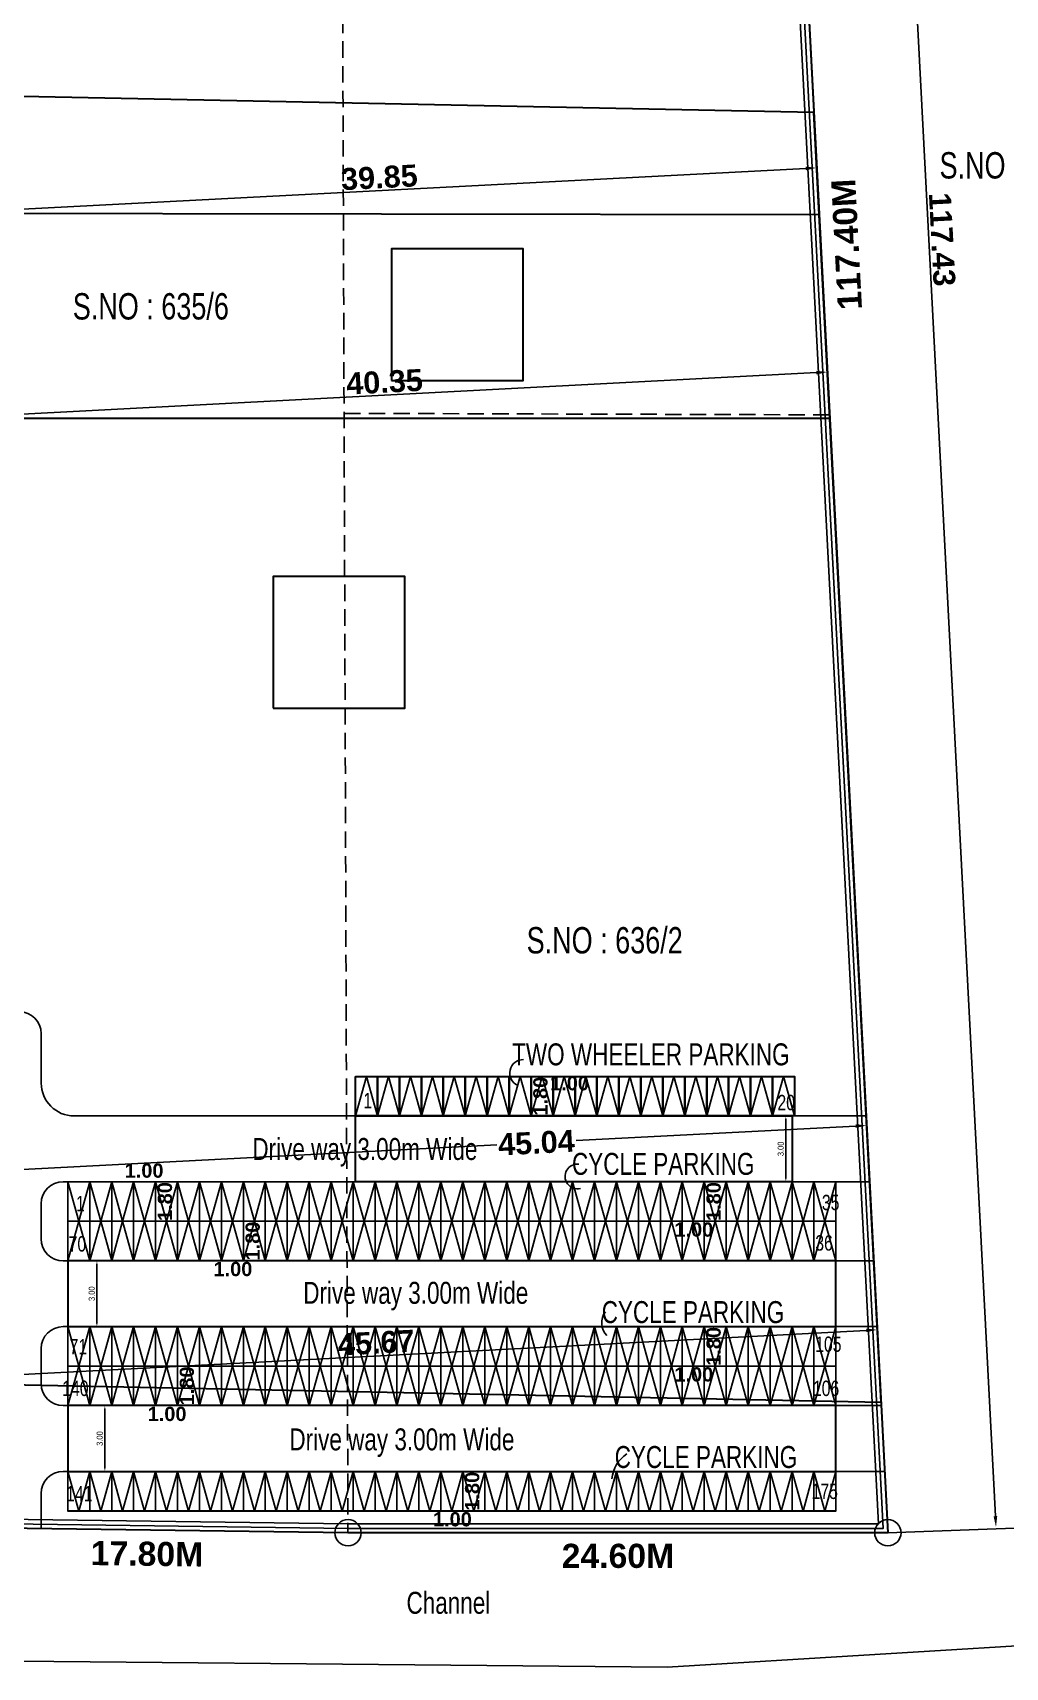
# Model space of a CAD drawing. Header units: metres. Extents: x 0 to 602, y 0 to 196.
# Drawn here: x 90.8 to 135.1, y 50 to 124.5 of the extents above; entities that cross this region are included whole.
import ezdxf
from ezdxf.enums import TextEntityAlignment as Align

# ---------------------------------------------------------------- set-up
doc = ezdxf.new("R2010")
doc.units = ezdxf.units.M
doc.header["$MEASUREMENT"] = 0
doc.linetypes.add('HIDDEN', pattern=[0.375, 0.25, -0.125])
for name, color, linetype, lineweight in [('$WALL', 7, 'Continuous', 30), ('BLK_1_INTERNAL_VEHICULAR_ACCESS', 161, 'Continuous', 0), ('BLK_2_INTERNAL_VEHICULAR_ACCESS', 161, 'Continuous', 0), ('CAR PARKING NO', 1, 'Continuous', 13), ('CYCLE_PARKING', 250, 'Continuous', 0), ('S-NOTE', 7, 'Continuous', 13)]:
    doc.layers.add(name, color=color, linetype=linetype, lineweight=lineweight)
for name, color, linetype in [('BLK_1_LVL_0_SIDE_SETBACK1', 7, 'Continuous'), ('BLK_2_LVL_0_SIDE_SETBACK1', 7, 'Continuous'), ('DRIVE_WAY', 255, 'Continuous'), ('PLOT_BOUNDARY', 7, 'Continuous'), ('TWO_WHEELER_DRIVE_WAY', 255, 'Continuous'), ('TWO_WHEELER_PARKING', 4, 'Continuous')]:
    doc.layers.add(name, color=color, linetype=linetype)
doc.styles.add('.3', font='GILC____.TTF', dxfattribs={"height": 0.3})
doc.styles.add('.5', font='GILC____.TTF', dxfattribs={"height": 0.5})
doc.styles.add('Ar Bold', font='arialbd.ttf')
doc.styles.add('ROMANS', font='arial.ttf', dxfattribs={"width": 0.7})
doc.styles.get("Standard").update_dxf_attribs({"font": 'swissc.ttf', "height": 0.23})
doc.dimstyles.new('$Side open200', dxfattribs={"dimtxt": 1, "dimasz": 0.5, "dimexe": 0.18, "dimexo": 0.0625, "dimgap": 0.09, "dimtad": 1, "dimzin": 4, "dimdsep": 46, "dimtxsty": 'Ar Bold', "dimcen": 0.09, "dimse1": 1, "dimse2": 1, "dimclrd": 252, "dimclrt": 40, "dimadec": 0, "dimazin": 0, "dimtfac": 1, "dimtix": 1, "dimtofl": 0, "dimtmove": 2, "dimatfit": 0, "dimfxl": 0, "dimtzin": 0, "dimarcsym": 0})
doc.dimstyles.new('All styles', dxfattribs={"dimtxt": 0.28, "dimasz": 0.15, "dimexe": 0.15, "dimexo": 0.15, "dimgap": 0.09, "dimtad": 1, "dimzin": 0, "dimdsep": 46, "dimtxsty": 'ROMANS', "dimcen": 0.15, "dimclrd": 8, "dimclre": 8, "dimclrt": 3, "dimazin": 0, "dimtfac": 1, "dimtofl": 0, "dimtmove": 0, "dimatfit": 1, "dimldrblk": 'NONE', "dimfxl": 0, "dimtolj": 1, "dimtzin": 0, "dimlwe": 0, "dimarcsym": 0})

# ---------------------------------------------------------------- blocks, each defined once
blk = doc.blocks.new('*D1224')
at = {"color": 252, "linetype": 'Continuous', "lineweight": -2}
blk.add_line((84.203, 63.048), (128.811, 65.373), dxfattribs=at)
at = {"color": 252, "linetype": 'Continuous', "lineweight": 30}
for points in [[(128.807, 65.456), (128.815, 65.29), (129.31, 65.399)], [(84.199, 63.131), (84.208, 62.965), (83.704, 63.022)]]:
    blk.add_solid(points, dxfattribs=at)
at = {"layer": 'Defpoints', "color": 0, "linetype": 'Continuous', "lineweight": 30}
for p in [(129.31, 65.399), (129.31, 65.399), (83.704, 63.022)]:
    blk.add_point(p, dxfattribs=at)
at = {"color": 40, "linetype": 'Continuous', "insert": (106.476, 64.81), "char_height": 1, "attachment_point": 5, "rotation": 2.98395, "style": 'Ar Bold'}
blk.add_mtext('45.67', dxfattribs=at)
blk = doc.blocks.new('*D892')
at = {"color": 252, "linetype": 'Continuous', "lineweight": -2}
for p, q in [((128.326, 74.68), (115.585, 74.016)), ((84.343, 72.387), (111.972, 73.827))]:
    blk.add_line(p, q, dxfattribs=at)
at = {"color": 252, "linetype": 'Continuous', "lineweight": 30}
for points in [[(128.321, 74.763), (128.33, 74.597), (128.825, 74.706)], [(84.338, 72.47), (84.347, 72.304), (83.843, 72.361)]]:
    blk.add_solid(points, dxfattribs=at)
at = {"layer": 'Defpoints', "color": 0, "linetype": 'Continuous', "lineweight": 30}
for p in [(128.825, 74.706), (128.825, 74.706), (83.843, 72.361)]:
    blk.add_point(p, dxfattribs=at)
at = {"color": 40, "linetype": 'Continuous', "insert": (113.778, 73.921), "char_height": 1, "attachment_point": 5, "rotation": 2.98395, "style": 'Ar Bold'}
blk.add_mtext('45.04', dxfattribs=at)
blk = doc.blocks.new('*D1226')
at = {"color": 252, "linetype": 'Continuous', "lineweight": -2}
blk.add_line((87.24, 106.96), (126.536, 109.008), dxfattribs=at)
at = {"color": 252, "linetype": 'Continuous', "lineweight": 30}
for points in [[(126.532, 109.092), (126.541, 108.925), (127.036, 109.034)], [(87.235, 107.043), (87.244, 106.877), (86.74, 106.934)]]:
    blk.add_solid(points, dxfattribs=at)
at = {"layer": 'Defpoints', "color": 0, "linetype": 'Continuous', "lineweight": 30}
for p in [(127.036, 109.034), (127.036, 109.034), (86.74, 106.934)]:
    blk.add_point(p, dxfattribs=at)
at = {"color": 40, "linetype": 'Continuous', "insert": (106.857, 108.584), "char_height": 1, "attachment_point": 5, "rotation": 2.98395, "style": 'Ar Bold'}
blk.add_mtext('40.35', dxfattribs=at)
blk = doc.blocks.new('*D1227')
at = {"color": 252, "linetype": 'Continuous', "lineweight": -2}
blk.add_line((87.254, 116.29), (126.051, 118.312), dxfattribs=at)
at = {"color": 252, "linetype": 'Continuous', "lineweight": 30}
for points in [[(126.047, 118.396), (126.056, 118.229), (126.551, 118.338)], [(87.25, 116.373), (87.258, 116.207), (86.755, 116.264)]]:
    blk.add_solid(points, dxfattribs=at)
at = {"layer": 'Defpoints', "color": 0, "linetype": 'Continuous', "lineweight": 30}
for p in [(126.551, 118.338), (126.551, 118.338), (86.755, 116.264)]:
    blk.add_point(p, dxfattribs=at)
at = {"color": 40, "linetype": 'Continuous', "insert": (106.621, 117.901), "char_height": 1, "attachment_point": 5, "rotation": 2.98395, "style": 'Ar Bold'}
blk.add_mtext('39.85', dxfattribs=at)
blk = doc.blocks.new('EHG')
at = {"color": 6}
for q in [(3913.373, -776.226), (3914.373, -776.226)]:
    blk.add_line((3913.873, -774.426), q, dxfattribs=at)
blk.add_lwpolyline([(3913.373, -776.226), (3914.373, -776.226), (3914.373, -774.426), (3913.373, -774.426)], close=True, dxfattribs=at)
blk = doc.blocks.new('DG')
for p in [(0, 0), (1, 0), (2, 0), (3, 0), (4, 0), (5, 0), (6, 0), (7, 0), (8, 0), (9, 0)]:
    blk.add_blockref('EHG', p)
blk = doc.blocks.new('*D1256')
at = {"color": 252, "lineweight": -2}
blk.add_line((128.632, 173.18), (134.693, 56.909), dxfattribs=at)
at = {"color": 252, "linetype": 'Continuous', "lineweight": 30}
for points in [[(128.715, 173.185), (128.549, 173.176), (128.606, 173.68)], [(134.776, 56.914), (134.609, 56.905), (134.719, 56.41)]]:
    blk.add_solid(points, dxfattribs=at)
at = {"layer": 'Defpoints', "color": 0, "linetype": 'Continuous', "lineweight": 30}
for p in [(123.679, 173.423), (129.792, 56.153), (134.719, 56.41)]:
    blk.add_point(p, dxfattribs=at)
at = {"color": 40, "linetype": 'Continuous', "lineweight": 30, "insert": (132.262, 115.076), "char_height": 1, "attachment_point": 5, "rotation": 272.98395, "style": 'Ar Bold'}
blk.add_mtext('117.43', dxfattribs=at)
blk = doc.blocks.new('*D1259')
at = {"layer": 'Defpoints', "color": 0, "lineweight": 30}
for p in [(125.426, 75.143), (125.143, 72.143), (125.426, 72.143)]:
    blk.add_point(p, dxfattribs=at)
at = {"layer": 'TWO_WHEELER_DRIVE_WAY', "color": 6, "linetype": 'Continuous', "lineweight": 0}
for p, q in [((125.24, 75.143), (124.993, 75.143)), ((125.24, 72.143), (124.993, 72.143))]:
    blk.add_line(p, q, dxfattribs=at)
at = {"layer": 'TWO_WHEELER_DRIVE_WAY', "color": 6, "lineweight": -2}
blk.add_line((125.143, 74.993), (125.143, 72.293), dxfattribs=at)
at = {"layer": 'TWO_WHEELER_DRIVE_WAY', "color": 6, "lineweight": 30}
for points in [[(125.118, 74.993), (125.168, 74.993), (125.143, 75.143)], [(125.118, 72.293), (125.168, 72.293), (125.143, 72.143)]]:
    blk.add_solid(points, dxfattribs=at)
at = {"layer": 'TWO_WHEELER_DRIVE_WAY', "color": 6, "lineweight": 30, "insert": (124.91, 73.643), "char_height": 0.28, "attachment_point": 5, "rotation": 90, "style": 'ROMANS'}
blk.add_mtext('\\A1;3.00', dxfattribs=at)
blk = doc.blocks.new('*D380')
at = {"layer": 'Defpoints', "color": 0}
for p in [(-139762.21, 374649.35, 0), (-139762.21, 374649.24), (-139755.43, 374649.35, 0)]:
    blk.add_point(p, dxfattribs=at)
at = {"layer": 'S-NOTE', "color": 4, "lineweight": 0}
for p, q in [((-139762.21, 374649.2), (-139762.21, 374649.09)), ((-139755.58, 374649.24), (-139762.06, 374649.24)), ((-139755.43, 374649.2), (-139755.43, 374649.09))]:
    blk.add_line(p, q, dxfattribs=at)
at = {"layer": 'S-NOTE', "color": 4}
for points in [[(-139762.06, 374649.27), (-139762.06, 374649.22), (-139762.21, 374649.24)], [(-139755.58, 374649.27), (-139755.58, 374649.22), (-139755.43, 374649.24)]]:
    blk.add_solid(points, dxfattribs=at)
at = {"layer": 'S-NOTE', "color": 7, "insert": (-139758.82, 374649.54), "char_height": 0.4, "attachment_point": 5}
blk.add_mtext('\\A1;6.78', dxfattribs=at)
blk = doc.blocks.new('*D381')
at = {"layer": 'Defpoints', "color": 0}
for p in [(-139761.05, 374650, 0), (-139761.05, 374648.8, 0), (-139760.97, 374648.8)]:
    blk.add_point(p, dxfattribs=at)
at = {"layer": 'S-NOTE', "color": 4, "lineweight": 0}
for p, q in [((-139760.97, 374649.85), (-139760.97, 374648.95)), ((-139760.9, 374650), (-139760.82, 374650)), ((-139760.9, 374648.8), (-139760.82, 374648.8))]:
    blk.add_line(p, q, dxfattribs=at)
at = {"layer": 'S-NOTE', "color": 4}
for points in [[(-139761, 374649.85), (-139760.95, 374649.85), (-139760.97, 374650)], [(-139761, 374648.95), (-139760.95, 374648.95), (-139760.97, 374648.8)]]:
    blk.add_solid(points, dxfattribs=at)
at = {"layer": 'S-NOTE', "color": 7, "insert": (-139761.27, 374649.4), "char_height": 0.4, "attachment_point": 5, "rotation": 90}
blk.add_mtext('\\A1;1.20', dxfattribs=at)
blk = doc.blocks.new('*D382')
at = {"layer": 'Defpoints', "color": 0}
for p in [(-139761.05, 374648.8, 0), (-139760.97, 374646.19, 0), (-139760.97, 374646.19)]:
    blk.add_point(p, dxfattribs=at)
at = {"layer": 'S-NOTE', "color": 4, "lineweight": 0}
for p, q in [((-139760.97, 374648.65), (-139760.97, 374646.34)), ((-139760.9, 374648.8), (-139760.82, 374648.8))]:
    blk.add_line(p, q, dxfattribs=at)
at = {"layer": 'S-NOTE', "color": 4}
for points in [[(-139761, 374648.65), (-139760.95, 374648.65), (-139760.97, 374648.8)], [(-139761, 374646.34), (-139760.95, 374646.34), (-139760.97, 374646.19)]]:
    blk.add_solid(points, dxfattribs=at)
at = {"layer": 'S-NOTE', "color": 7, "insert": (-139761.27, 374647.49), "char_height": 0.4, "attachment_point": 5, "rotation": 90}
blk.add_mtext('\\A1;2.61', dxfattribs=at)
blk = doc.blocks.new('*D383')
at = {"layer": 'Defpoints', "color": 0}
for p in [(-139762.36, 374647.77, 0), (-139755.43, 374647.84), (-139755.43, 374647.77, 0)]:
    blk.add_point(p, dxfattribs=at)
at = {"layer": 'S-NOTE', "color": 4, "lineweight": 0}
for p, q in [((-139762.36, 374647.92), (-139762.36, 374647.99)), ((-139762.21, 374647.84), (-139755.58, 374647.84)), ((-139755.43, 374647.92), (-139755.43, 374647.99))]:
    blk.add_line(p, q, dxfattribs=at)
at = {"layer": 'S-NOTE', "color": 4}
for points in [[(-139762.21, 374647.87), (-139762.21, 374647.82), (-139762.36, 374647.84)], [(-139755.58, 374647.87), (-139755.58, 374647.82), (-139755.43, 374647.84)]]:
    blk.add_solid(points, dxfattribs=at)
at = {"layer": 'S-NOTE', "color": 7, "insert": (-139758.9, 374648.14), "char_height": 0.4, "attachment_point": 5}
blk.add_mtext('\\A1;6.93', dxfattribs=at)
blk = doc.blocks.new('*D1260')
at = {"layer": 'Defpoints', "color": 0, "lineweight": 30}
for p in [(92.426, 68.543), (92.426, 65.543), (93.752, 65.543)]:
    blk.add_point(p, dxfattribs=at)
at = {"layer": 'DRIVE_WAY', "color": 254, "linetype": 'Continuous', "lineweight": 0}
for p, q in [((93.655, 68.543), (93.902, 68.543)), ((93.655, 65.543), (93.902, 65.543))]:
    blk.add_line(p, q, dxfattribs=at)
at = {"layer": 'DRIVE_WAY', "color": 255, "lineweight": -2}
blk.add_line((93.752, 68.393), (93.752, 65.693), dxfattribs=at)
at = {"layer": 'DRIVE_WAY', "color": 255, "lineweight": 30}
for points in [[(93.727, 68.393), (93.777, 68.393), (93.752, 68.543)], [(93.727, 65.693), (93.777, 65.693), (93.752, 65.543)]]:
    blk.add_solid(points, dxfattribs=at)
at = {"layer": 'DRIVE_WAY', "color": 254, "lineweight": 30, "insert": (93.519, 67.043), "char_height": 0.28, "attachment_point": 5, "rotation": 90, "style": 'ROMANS'}
blk.add_mtext('\\A1;3.00', dxfattribs=at)
blk = doc.blocks.new('*D1261')
at = {"layer": 'Defpoints', "color": 0, "lineweight": 30}
for p in [(92.426, 61.943), (92.426, 58.943), (94.114, 58.943)]:
    blk.add_point(p, dxfattribs=at)
at = {"layer": 'DRIVE_WAY', "color": 255, "linetype": 'Continuous', "lineweight": 0}
for p, q in [((94.017, 61.943), (94.264, 61.943)), ((94.017, 58.943), (94.264, 58.943))]:
    blk.add_line(p, q, dxfattribs=at)
at = {"layer": 'DRIVE_WAY', "color": 254, "lineweight": -2}
blk.add_line((94.114, 61.793), (94.114, 59.093), dxfattribs=at)
at = {"layer": 'DRIVE_WAY', "color": 254, "lineweight": 30}
for points in [[(94.089, 61.793), (94.139, 61.793), (94.114, 61.943)], [(94.089, 59.093), (94.139, 59.093), (94.114, 58.943)]]:
    blk.add_solid(points, dxfattribs=at)
at = {"layer": 'DRIVE_WAY', "color": 254, "lineweight": 30, "insert": (93.881, 60.443), "char_height": 0.28, "attachment_point": 5, "rotation": 90, "style": 'ROMANS'}
blk.add_mtext('\\A1;3.00', dxfattribs=at)
blk = doc.blocks.new('_None')
at = {"layer": '$WALL'}
blk.add_line((-139762.363, 374648.799, 0), (-139762.213, 374648.799, 0), dxfattribs=at)
for p, q in [((-139762.363, 374648.799, 0), (-139762.363, 374646.186, 0)), ((-139762.212, 374649.996, 0), (-139762.213, 374648.799, 0)), ((-139762.212, 374649.996, 0), (-139755.433, 374649.996, 0)), ((-139755.432, 374650.146, -0.001), (-139755.432, 374646.186, -0.001)), ((-139762.363, 374646.186, 0), (-139755.432, 374646.186, 0))]:
    blk.add_line(p, q)
for centre in [(-139757.231, 374649.578, -0.001), (-139758.254, 374646.926, -0.001)]:
    blk.add_circle(centre, 0.384)
at = {"layer": 'S-NOTE'}
blk.add_line((-139762.213, 374648.797, 0), (-139755.432, 374648.797, -0.001), dxfattribs=at)
at = {"layer": 'CAR PARKING NO', "color": 7}
for s, p in [('4', (-139757.228, 374649.59, -0.001)), ('3', (-139758.252, 374646.938, -0.001))]:
    blk.add_text(s, height=0.4, dxfattribs=at).set_placement(p, align=Align.MIDDLE)
at = {"layer": 'S-NOTE'}
for base, p1, p2, picture, middle in [((-139755.432, 374647.843), (-139762.363, 374647.768, 0), (-139755.432, 374647.768, -0.001), '*D383', (-139758.897, 374647.843)), ((-139762.212, 374649.243), (-139755.433, 374649.347, 0), (-139762.212, 374649.349, 0), '*D380', (-139758.822, 374649.243))]:
    dim = blk.add_linear_dim(base=base, p1=p1, p2=p2, dimstyle='All styles', override={"dimtxt": 0.4, "dimpost": '\\X', "dimtxsty": 'Standard', "dimclrd": 4, "dimclre": 4, "dimclrt": 7, "dimlwd": 0}, dxfattribs=at)
    dim.commit()
    dim.dimension.update_dxf_attribs({"geometry": picture, "text_midpoint": middle})
for base, p1, p2, picture, middle in [((-139760.971, 374646.186), (-139761.046, 374648.797, 0), (-139760.971, 374646.186, 0), '*D382', (-139760.971, 374647.492)), ((-139760.971, 374648.797), (-139761.046, 374649.996, 0), (-139761.046, 374648.797, 0), '*D381', (-139760.971, 374649.397))]:
    dim = blk.add_linear_dim(base=base, p1=p1, p2=p2, angle=90, dimstyle='All styles', override={"dimtxt": 0.4, "dimpost": '\\X', "dimtxsty": 'Standard', "dimclrd": 4, "dimclre": 4, "dimclrt": 7, "dimlwd": 0}, dxfattribs=at)
    dim.commit()
    dim.dimension.update_dxf_attribs({"geometry": picture, "text_midpoint": middle})

msp = doc.modelspace()

# ---------------------------------------------------------------- linework, layer by layer
at = {"color": 3, "linetype": 'Continuous'}
for p, q in [((123.679, 173.423), (129.792, 56.153)), ((47.594, 56.933), (105.192, 56.153)), ((129.792, 56.153), (105.192, 56.153))]:
    msp.add_line(p, q, dxfattribs=at)
at = {"color": 115, "linetype": 'HIDDEN', "ltscale": 3}
for p, q in [((104.792, 171.353), (105.192, 56.153)), ((105.015, 107.153), (127.137, 107.084))]:
    msp.add_line(p, q, dxfattribs=at)
at = {"color": 11, "linetype": 'Continuous'}
for p, q in [((91.215, 78.89), (91.215, 76.643)), ((92.715, 75.143), (128.802, 75.143)), ((92.215, 72.143), (128.959, 72.143)), ((91.215, 71.143), (91.215, 69.543)), ((92.215, 68.543), (129.146, 68.543)), ((92.215, 65.543), (129.303, 65.543)), ((91.215, 64.543), (91.215, 62.943)), ((92.215, 61.943), (129.49, 61.943)), ((92.215, 58.943), (129.647, 58.943)), ((91.215, 57.943), (91.215, 56.343))]:
    msp.add_line(p, q, dxfattribs=at)
at = {"color": 4, "linetype": 'Continuous'}
msp.add_line((129.792, 56.153), (157.592, 57.144), dxfattribs=at)
at = {"color": 115, "linetype": 'Continuous'}
for points in [[(47.94, 165.043), (47.794, 57.13), (105.194, 56.353), (129.582, 56.353), (123.479, 173.413)], [(48.14, 165.043), (47.994, 57.327), (105.195, 56.553), (129.371, 56.553), (123.279, 173.402)]]:
    msp.add_lwpolyline(points, dxfattribs=at)
at = {"color": 4, "linetype": 'Continuous'}
msp.add_lwpolyline([(14.344, 55.308), (53.179, 50.068), (80.28, 50.396), (119.743, 50.021), (157.592, 52.343)], dxfattribs=at)
at = {"linetype": 'Continuous'}
for centre in [(105.194, 56.153), (129.792, 56.153)]:
    msp.add_circle(centre, 0.6, dxfattribs=at)
at = {"color": 11, "linetype": 'Continuous'}
for centre, radius, start, end in [((90.215, 78.89), 1, 0, 90), ((92.715, 76.643), 1.5, 180, 270), ((92.215, 71.143), 1, 90, 180), ((92.215, 69.543), 1, 180, 270), ((92.215, 64.543), 1, 90, 180), ((92.215, 62.943), 1, 180, 270), ((92.215, 57.943), 1, 90, 180)]:
    msp.add_arc(centre, radius, start, end, dxfattribs=at)
at = {"linetype": 'Continuous'}
for centre, radius, start, end in [((113.179, 77.097), 0.616, 88.52618, 245.59125), ((115.646, 72.387), 0.563, 82.8251, 284.07442), ((117.595, 65.717), 0.841, 143.1051, 224.10023), ((118.711, 58.483), 1.499, 122.7736, 175.26333)]:
    msp.add_arc(centre, radius, start, end, dxfattribs=at)
at = {"layer": 'BLK_1_INTERNAL_VEHICULAR_ACCESS', "color": 161, "lineweight": 30}
msp.add_lwpolyline([(101.781, 93.722), (107.781, 93.722), (107.781, 99.722), (101.781, 99.722)], close=True, dxfattribs=at)
at = {"layer": 'BLK_1_LVL_0_SIDE_SETBACK1', "color": 171, "lineweight": 30}
msp.add_lwpolyline([(126.419, 120.858), (64.048, 122.122), (63.048, 72.783), (65.547, 72.732), (65.634, 77.031), (72.683, 76.888), (72.596, 72.589), (83.893, 72.355), (83.704, 63.022), (129.483, 62.094)], close=True, dxfattribs=at)
at = {"layer": 'BLK_2_INTERNAL_VEHICULAR_ACCESS', "color": 161, "lineweight": 30}
msp.add_lwpolyline([(107.178, 108.643), (113.178, 108.643), (113.178, 114.643), (107.178, 114.643)], close=True, dxfattribs=at)
at = {"layer": 'BLK_2_LVL_0_SIDE_SETBACK1', "color": 171, "lineweight": 30}
msp.add_lwpolyline([(126.662, 116.202), (86.755, 116.264), (86.74, 106.938), (127.145, 106.938)], close=True, dxfattribs=at)
at = {"layer": 'CYCLE_PARKING', "color": 250}
for points in [[(92.426, 72.143), (93.426, 72.143), (93.426, 70.343), (92.426, 70.343)], [(93.426, 72.143), (94.426, 72.143), (94.426, 70.343), (93.426, 70.343)], [(94.426, 72.143), (95.426, 72.143), (95.426, 70.343), (94.426, 70.343)], [(95.426, 72.143), (96.426, 72.143), (96.426, 70.343), (95.426, 70.343)], [(96.426, 72.143), (97.426, 72.143), (97.426, 70.343), (96.426, 70.343)], [(97.426, 72.143), (98.426, 72.143), (98.426, 70.343), (97.426, 70.343)], [(98.426, 72.143), (99.426, 72.143), (99.426, 70.343), (98.426, 70.343)], [(99.426, 72.143), (100.426, 72.143), (100.426, 70.343), (99.426, 70.343)], [(100.426, 72.143), (101.426, 72.143), (101.426, 70.343), (100.426, 70.343)], [(101.426, 72.143), (102.426, 72.143), (102.426, 70.343), (101.426, 70.343)], [(102.426, 72.143), (103.426, 72.143), (103.426, 70.343), (102.426, 70.343)], [(103.426, 72.143), (104.426, 72.143), (104.426, 70.343), (103.426, 70.343)], [(104.426, 72.143), (105.426, 72.143), (105.426, 70.343), (104.426, 70.343)], [(105.426, 72.143), (106.426, 72.143), (106.426, 70.343), (105.426, 70.343)], [(106.426, 72.143), (107.426, 72.143), (107.426, 70.343), (106.426, 70.343)], [(107.426, 72.143), (108.426, 72.143), (108.426, 70.343), (107.426, 70.343)], [(108.426, 72.143), (109.426, 72.143), (109.426, 70.343), (108.426, 70.343)], [(109.426, 72.143), (110.426, 72.143), (110.426, 70.343), (109.426, 70.343)], [(110.426, 72.143), (111.426, 72.143), (111.426, 70.343), (110.426, 70.343)], [(111.426, 72.143), (112.426, 72.143), (112.426, 70.343), (111.426, 70.343)], [(112.426, 72.143), (113.426, 72.143), (113.426, 70.343), (112.426, 70.343)], [(113.426, 72.143), (114.426, 72.143), (114.426, 70.343), (113.426, 70.343)], [(114.426, 72.143), (115.426, 72.143), (115.426, 70.343), (114.426, 70.343)], [(115.426, 72.143), (116.426, 72.143), (116.426, 70.343), (115.426, 70.343)], [(116.426, 72.143), (117.426, 72.143), (117.426, 70.343), (116.426, 70.343)], [(117.426, 72.143), (118.426, 72.143), (118.426, 70.343), (117.426, 70.343)], [(118.426, 72.143), (119.426, 72.143), (119.426, 70.343), (118.426, 70.343)], [(119.426, 72.143), (120.426, 72.143), (120.426, 70.343), (119.426, 70.343)], [(120.426, 72.143), (121.426, 72.143), (121.426, 70.343), (120.426, 70.343)], [(121.426, 72.143), (122.426, 72.143), (122.426, 70.343), (121.426, 70.343)], [(122.426, 72.143), (123.426, 72.143), (123.426, 70.343), (122.426, 70.343)], [(123.426, 72.143), (124.426, 72.143), (124.426, 70.343), (123.426, 70.343)], [(124.426, 72.143), (125.426, 72.143), (125.426, 70.343), (124.426, 70.343)], [(125.426, 72.143), (126.426, 72.143), (126.426, 70.343), (125.426, 70.343)], [(126.426, 72.143), (127.426, 72.143), (127.426, 70.343), (126.426, 70.343)], [(92.426, 70.343), (93.426, 70.343), (93.426, 68.543), (92.426, 68.543)], [(93.426, 70.343), (94.426, 70.343), (94.426, 68.543), (93.426, 68.543)], [(94.426, 70.343), (95.426, 70.343), (95.426, 68.543), (94.426, 68.543)], [(95.426, 70.343), (96.426, 70.343), (96.426, 68.543), (95.426, 68.543)], [(96.426, 70.343), (97.426, 70.343), (97.426, 68.543), (96.426, 68.543)], [(97.426, 70.343), (98.426, 70.343), (98.426, 68.543), (97.426, 68.543)], [(98.426, 70.343), (99.426, 70.343), (99.426, 68.543), (98.426, 68.543)], [(99.426, 70.343), (100.426, 70.343), (100.426, 68.543), (99.426, 68.543)], [(100.426, 70.343), (101.426, 70.343), (101.426, 68.543), (100.426, 68.543)], [(101.426, 70.343), (102.426, 70.343), (102.426, 68.543), (101.426, 68.543)], [(102.426, 70.343), (103.426, 70.343), (103.426, 68.543), (102.426, 68.543)], [(103.426, 70.343), (104.426, 70.343), (104.426, 68.543), (103.426, 68.543)], [(104.426, 70.343), (105.426, 70.343), (105.426, 68.543), (104.426, 68.543)], [(105.426, 70.343), (106.426, 70.343), (106.426, 68.543), (105.426, 68.543)], [(106.426, 70.343), (107.426, 70.343), (107.426, 68.543), (106.426, 68.543)], [(107.426, 70.343), (108.426, 70.343), (108.426, 68.543), (107.426, 68.543)], [(108.426, 70.343), (109.426, 70.343), (109.426, 68.543), (108.426, 68.543)], [(109.426, 70.343), (110.426, 70.343), (110.426, 68.543), (109.426, 68.543)], [(110.426, 70.343), (111.426, 70.343), (111.426, 68.543), (110.426, 68.543)], [(111.426, 70.343), (112.426, 70.343), (112.426, 68.543), (111.426, 68.543)], [(112.426, 70.343), (113.426, 70.343), (113.426, 68.543), (112.426, 68.543)], [(113.426, 70.343), (114.426, 70.343), (114.426, 68.543), (113.426, 68.543)], [(114.426, 70.343), (115.426, 70.343), (115.426, 68.543), (114.426, 68.543)], [(115.426, 70.343), (116.426, 70.343), (116.426, 68.543), (115.426, 68.543)], [(116.426, 70.343), (117.426, 70.343), (117.426, 68.543), (116.426, 68.543)], [(117.426, 70.343), (118.426, 70.343), (118.426, 68.543), (117.426, 68.543)], [(118.426, 70.343), (119.426, 70.343), (119.426, 68.543), (118.426, 68.543)], [(119.426, 70.343), (120.426, 70.343), (120.426, 68.543), (119.426, 68.543)], [(120.426, 70.343), (121.426, 70.343), (121.426, 68.543), (120.426, 68.543)], [(121.426, 70.343), (122.426, 70.343), (122.426, 68.543), (121.426, 68.543)], [(122.426, 70.343), (123.426, 70.343), (123.426, 68.543), (122.426, 68.543)], [(123.426, 70.343), (124.426, 70.343), (124.426, 68.543), (123.426, 68.543)], [(124.426, 70.343), (125.426, 70.343), (125.426, 68.543), (124.426, 68.543)], [(125.426, 70.343), (126.426, 70.343), (126.426, 68.543), (125.426, 68.543)], [(126.426, 70.343), (127.426, 70.343), (127.426, 68.543), (126.426, 68.543)], [(92.426, 65.543), (93.426, 65.543), (93.426, 63.743), (92.426, 63.743)], [(93.426, 65.543), (94.426, 65.543), (94.426, 63.743), (93.426, 63.743)], [(94.426, 65.543), (95.426, 65.543), (95.426, 63.743), (94.426, 63.743)], [(95.426, 65.543), (96.426, 65.543), (96.426, 63.743), (95.426, 63.743)], [(96.426, 65.543), (97.426, 65.543), (97.426, 63.743), (96.426, 63.743)], [(97.426, 65.543), (98.426, 65.543), (98.426, 63.743), (97.426, 63.743)], [(98.426, 65.543), (99.426, 65.543), (99.426, 63.743), (98.426, 63.743)], [(99.426, 65.543), (100.426, 65.543), (100.426, 63.743), (99.426, 63.743)], [(100.426, 65.543), (101.426, 65.543), (101.426, 63.743), (100.426, 63.743)], [(101.426, 65.543), (102.426, 65.543), (102.426, 63.743), (101.426, 63.743)], [(102.426, 65.543), (103.426, 65.543), (103.426, 63.743), (102.426, 63.743)], [(103.426, 65.543), (104.426, 65.543), (104.426, 63.743), (103.426, 63.743)], [(104.426, 65.543), (105.426, 65.543), (105.426, 63.743), (104.426, 63.743)], [(105.426, 65.543), (106.426, 65.543), (106.426, 63.743), (105.426, 63.743)], [(106.426, 65.543), (107.426, 65.543), (107.426, 63.743), (106.426, 63.743)], [(107.426, 65.543), (108.426, 65.543), (108.426, 63.743), (107.426, 63.743)], [(108.426, 65.543), (109.426, 65.543), (109.426, 63.743), (108.426, 63.743)], [(109.426, 65.543), (110.426, 65.543), (110.426, 63.743), (109.426, 63.743)], [(110.426, 65.543), (111.426, 65.543), (111.426, 63.743), (110.426, 63.743)], [(111.426, 65.543), (112.426, 65.543), (112.426, 63.743), (111.426, 63.743)], [(112.426, 65.543), (113.426, 65.543), (113.426, 63.743), (112.426, 63.743)], [(113.426, 65.543), (114.426, 65.543), (114.426, 63.743), (113.426, 63.743)], [(114.426, 65.543), (115.426, 65.543), (115.426, 63.743), (114.426, 63.743)], [(115.426, 65.543), (116.426, 65.543), (116.426, 63.743), (115.426, 63.743)], [(116.426, 65.543), (117.426, 65.543), (117.426, 63.743), (116.426, 63.743)], [(117.426, 65.543), (118.426, 65.543), (118.426, 63.743), (117.426, 63.743)], [(118.426, 65.543), (119.426, 65.543), (119.426, 63.743), (118.426, 63.743)], [(119.426, 65.543), (120.426, 65.543), (120.426, 63.743), (119.426, 63.743)], [(120.426, 65.543), (121.426, 65.543), (121.426, 63.743), (120.426, 63.743)], [(121.426, 65.543), (122.426, 65.543), (122.426, 63.743), (121.426, 63.743)], [(122.426, 65.543), (123.426, 65.543), (123.426, 63.743), (122.426, 63.743)], [(123.426, 65.543), (124.426, 65.543), (124.426, 63.743), (123.426, 63.743)], [(124.426, 65.543), (125.426, 65.543), (125.426, 63.743), (124.426, 63.743)], [(125.426, 65.543), (126.426, 65.543), (126.426, 63.743), (125.426, 63.743)], [(126.426, 65.543), (127.426, 65.543), (127.426, 63.743), (126.426, 63.743)], [(92.426, 63.743), (93.426, 63.743), (93.426, 61.943), (92.426, 61.943)], [(93.426, 63.743), (94.426, 63.743), (94.426, 61.943), (93.426, 61.943)], [(94.426, 63.743), (95.426, 63.743), (95.426, 61.943), (94.426, 61.943)], [(95.426, 63.743), (96.426, 63.743), (96.426, 61.943), (95.426, 61.943)], [(96.426, 63.743), (97.426, 63.743), (97.426, 61.943), (96.426, 61.943)], [(97.426, 63.743), (98.426, 63.743), (98.426, 61.943), (97.426, 61.943)], [(98.426, 63.743), (99.426, 63.743), (99.426, 61.943), (98.426, 61.943)], [(99.426, 63.743), (100.426, 63.743), (100.426, 61.943), (99.426, 61.943)], [(100.426, 63.743), (101.426, 63.743), (101.426, 61.943), (100.426, 61.943)], [(101.426, 63.743), (102.426, 63.743), (102.426, 61.943), (101.426, 61.943)], [(102.426, 63.743), (103.426, 63.743), (103.426, 61.943), (102.426, 61.943)], [(103.426, 63.743), (104.426, 63.743), (104.426, 61.943), (103.426, 61.943)], [(104.426, 63.743), (105.426, 63.743), (105.426, 61.943), (104.426, 61.943)], [(105.426, 63.743), (106.426, 63.743), (106.426, 61.943), (105.426, 61.943)], [(106.426, 63.743), (107.426, 63.743), (107.426, 61.943), (106.426, 61.943)], [(107.426, 63.743), (108.426, 63.743), (108.426, 61.943), (107.426, 61.943)], [(108.426, 63.743), (109.426, 63.743), (109.426, 61.943), (108.426, 61.943)], [(109.426, 63.743), (110.426, 63.743), (110.426, 61.943), (109.426, 61.943)], [(110.426, 63.743), (111.426, 63.743), (111.426, 61.943), (110.426, 61.943)], [(111.426, 63.743), (112.426, 63.743), (112.426, 61.943), (111.426, 61.943)], [(112.426, 63.743), (113.426, 63.743), (113.426, 61.943), (112.426, 61.943)], [(113.426, 63.743), (114.426, 63.743), (114.426, 61.943), (113.426, 61.943)], [(114.426, 63.743), (115.426, 63.743), (115.426, 61.943), (114.426, 61.943)], [(115.426, 63.743), (116.426, 63.743), (116.426, 61.943), (115.426, 61.943)], [(116.426, 63.743), (117.426, 63.743), (117.426, 61.943), (116.426, 61.943)], [(117.426, 63.743), (118.426, 63.743), (118.426, 61.943), (117.426, 61.943)], [(118.426, 63.743), (119.426, 63.743), (119.426, 61.943), (118.426, 61.943)], [(119.426, 63.743), (120.426, 63.743), (120.426, 61.943), (119.426, 61.943)], [(120.426, 63.743), (121.426, 63.743), (121.426, 61.943), (120.426, 61.943)], [(121.426, 63.743), (122.426, 63.743), (122.426, 61.943), (121.426, 61.943)], [(122.426, 63.743), (123.426, 63.743), (123.426, 61.943), (122.426, 61.943)], [(123.426, 63.743), (124.426, 63.743), (124.426, 61.943), (123.426, 61.943)], [(124.426, 63.743), (125.426, 63.743), (125.426, 61.943), (124.426, 61.943)], [(125.426, 63.743), (126.426, 63.743), (126.426, 61.943), (125.426, 61.943)], [(126.426, 63.743), (127.426, 63.743), (127.426, 61.943), (126.426, 61.943)], [(92.426, 58.943), (93.426, 58.943), (93.426, 57.143), (92.426, 57.143)], [(93.426, 58.943), (94.426, 58.943), (94.426, 57.143), (93.426, 57.143)], [(94.426, 58.943), (95.426, 58.943), (95.426, 57.143), (94.426, 57.143)], [(95.426, 58.943), (96.426, 58.943), (96.426, 57.143), (95.426, 57.143)], [(96.426, 58.943), (97.426, 58.943), (97.426, 57.143), (96.426, 57.143)], [(97.426, 58.943), (98.426, 58.943), (98.426, 57.143), (97.426, 57.143)], [(98.426, 58.943), (99.426, 58.943), (99.426, 57.143), (98.426, 57.143)], [(99.426, 58.943), (100.426, 58.943), (100.426, 57.143), (99.426, 57.143)], [(100.426, 58.943), (101.426, 58.943), (101.426, 57.143), (100.426, 57.143)], [(101.426, 58.943), (102.426, 58.943), (102.426, 57.143), (101.426, 57.143)], [(102.426, 58.943), (103.426, 58.943), (103.426, 57.143), (102.426, 57.143)], [(103.426, 58.943), (104.426, 58.943), (104.426, 57.143), (103.426, 57.143)], [(104.426, 58.943), (105.426, 58.943), (105.426, 57.143), (104.426, 57.143)], [(105.426, 58.943), (106.426, 58.943), (106.426, 57.143), (105.426, 57.143)], [(106.426, 58.943), (107.426, 58.943), (107.426, 57.143), (106.426, 57.143)], [(107.426, 58.943), (108.426, 58.943), (108.426, 57.143), (107.426, 57.143)], [(108.426, 58.943), (109.426, 58.943), (109.426, 57.143), (108.426, 57.143)], [(109.426, 58.943), (110.426, 58.943), (110.426, 57.143), (109.426, 57.143)], [(110.426, 58.943), (111.426, 58.943), (111.426, 57.143), (110.426, 57.143)], [(111.426, 58.943), (112.426, 58.943), (112.426, 57.143), (111.426, 57.143)], [(112.426, 58.943), (113.426, 58.943), (113.426, 57.143), (112.426, 57.143)], [(113.426, 58.943), (114.426, 58.943), (114.426, 57.143), (113.426, 57.143)], [(114.426, 58.943), (115.426, 58.943), (115.426, 57.143), (114.426, 57.143)], [(115.426, 58.943), (116.426, 58.943), (116.426, 57.143), (115.426, 57.143)], [(116.426, 58.943), (117.426, 58.943), (117.426, 57.143), (116.426, 57.143)], [(117.426, 58.943), (118.426, 58.943), (118.426, 57.143), (117.426, 57.143)], [(118.426, 58.943), (119.426, 58.943), (119.426, 57.143), (118.426, 57.143)], [(119.426, 58.943), (120.426, 58.943), (120.426, 57.143), (119.426, 57.143)], [(120.426, 58.943), (121.426, 58.943), (121.426, 57.143), (120.426, 57.143)], [(121.426, 58.943), (122.426, 58.943), (122.426, 57.143), (121.426, 57.143)], [(122.426, 58.943), (123.426, 58.943), (123.426, 57.143), (122.426, 57.143)], [(123.426, 58.943), (124.426, 58.943), (124.426, 57.143), (123.426, 57.143)], [(124.426, 58.943), (125.426, 58.943), (125.426, 57.143), (124.426, 57.143)], [(125.426, 58.943), (126.426, 58.943), (126.426, 57.143), (125.426, 57.143)], [(126.426, 58.943), (127.426, 58.943), (127.426, 57.143), (126.426, 57.143)]]:
    msp.add_lwpolyline(points, close=True, dxfattribs=at)
at = {"layer": 'DRIVE_WAY', "color": 254, "lineweight": 30}
for points in [[(127.426, 68.543), (92.426, 68.543), (92.426, 65.543), (127.426, 65.543)], [(127.426, 61.943), (92.426, 61.943), (92.426, 58.943), (127.426, 58.943)]]:
    msp.add_lwpolyline(points, close=True, dxfattribs=at)
at = {"layer": 'PLOT_BOUNDARY', "color": 70, "linetype": 'Continuous', "lineweight": 30, "ltscale": 0.25}
msp.add_lwpolyline([(47.74, 165.043), (62.506, 166.676), (72.645, 167.798), (85.168, 169.182), (104.792, 171.353), (123.679, 173.423), (129.792, 56.153), (105.192, 56.153), (87.191, 56.397), (47.594, 56.933)], close=True, dxfattribs=at)
at = {"layer": 'TWO_WHEELER_DRIVE_WAY', "color": 6, "lineweight": 30}
msp.add_lwpolyline([(105.537, 75.143), (125.426, 75.143), (125.426, 72.143), (105.537, 72.143)], close=True, dxfattribs=at)
at = {"layer": 'TWO_WHEELER_PARKING', "color": 2, "lineweight": 30}
for points in [[(105.537, 76.943), (106.537, 76.943), (106.537, 75.143), (105.537, 75.143)], [(106.537, 76.943), (107.537, 76.943), (107.537, 75.143), (106.537, 75.143)], [(107.537, 76.943), (108.537, 76.943), (108.537, 75.143), (107.537, 75.143)], [(108.537, 76.943), (109.537, 76.943), (109.537, 75.143), (108.537, 75.143)], [(109.537, 76.943), (110.537, 76.943), (110.537, 75.143), (109.537, 75.143)], [(110.537, 76.943), (111.537, 76.943), (111.537, 75.143), (110.537, 75.143)], [(111.537, 76.943), (112.537, 76.943), (112.537, 75.143), (111.537, 75.143)], [(112.537, 76.943), (113.537, 76.943), (113.537, 75.143), (112.537, 75.143)], [(113.537, 76.943), (114.537, 76.943), (114.537, 75.143), (113.537, 75.143)], [(114.537, 76.943), (115.537, 76.943), (115.537, 75.143), (114.537, 75.143)], [(115.537, 76.943), (116.537, 76.943), (116.537, 75.143), (115.537, 75.143)], [(116.537, 76.943), (117.537, 76.943), (117.537, 75.143), (116.537, 75.143)], [(117.537, 76.943), (118.537, 76.943), (118.537, 75.143), (117.537, 75.143)], [(118.537, 76.943), (119.537, 76.943), (119.537, 75.143), (118.537, 75.143)], [(119.537, 76.943), (120.537, 76.943), (120.537, 75.143), (119.537, 75.143)], [(120.537, 76.943), (121.537, 76.943), (121.537, 75.143), (120.537, 75.143)], [(121.537, 76.943), (122.537, 76.943), (122.537, 75.143), (121.537, 75.143)], [(122.537, 76.943), (123.537, 76.943), (123.537, 75.143), (122.537, 75.143)], [(123.537, 76.943), (124.537, 76.943), (124.537, 75.143), (123.537, 75.143)], [(124.537, 76.943), (125.537, 76.943), (125.537, 75.143), (124.537, 75.143)]]:
    msp.add_lwpolyline(points, close=True, dxfattribs=at)

# ---------------------------------------------------------------- block references
for name, p in [('DG', (-3807.836, 851.369)), ('DG', (-3797.836, 851.369)), ('DG', (-3820.947, 844.769)), ('DG', (-3810.947, 844.769)), ('DG', (-3800.947, 844.769)), ('EHG', (-3790.947, 844.769)), ('EHG', (-3789.947, 844.769)), ('EHG', (-3788.947, 844.769)), ('EHG', (-3787.947, 844.769)), ('EHG', (-3786.947, 844.769)), ('DG', (-3820.947, 838.169)), ('DG', (-3810.947, 838.169)), ('DG', (-3800.947, 838.169)), ('EHG', (-3790.947, 838.169)), ('EHG', (-3789.947, 838.169)), ('EHG', (-3788.947, 838.169)), ('EHG', (-3787.947, 838.169)), ('EHG', (-3786.947, 838.169))]:
    msp.add_blockref(name, p)
at = {"xscale": -1, "rotation": 180}
for name, p in [('DG', (-3820.947, -704.084)), ('DG', (-3810.947, -704.084)), ('DG', (-3800.947, -704.084)), ('EHG', (-3790.947, -704.084)), ('EHG', (-3789.947, -704.084)), ('EHG', (-3788.947, -704.084)), ('EHG', (-3787.947, -704.084)), ('EHG', (-3786.947, -704.084)), ('DG', (-3820.947, -710.684)), ('DG', (-3810.947, -710.684)), ('DG', (-3800.947, -710.684)), ('EHG', (-3790.947, -710.684)), ('EHG', (-3789.947, -710.684)), ('EHG', (-3788.947, -710.684)), ('EHG', (-3787.947, -710.684)), ('EHG', (-3786.947, -710.684)), ('DG', (-3820.947, -717.284)), ('DG', (-3810.947, -717.284)), ('DG', (-3800.947, -717.284)), ('EHG', (-3790.947, -717.284)), ('EHG', (-3789.947, -717.284)), ('EHG', (-3788.947, -717.284)), ('EHG', (-3787.947, -717.284)), ('EHG', (-3786.947, -717.284))]:
    msp.add_blockref(name, p, dxfattribs=at)

# ---------------------------------------------------------------- texts
for s, height, style, p in [('S.NO : 636/3', 1.2, '.5', (132.147, 117.853)), ('S.NO : 635/6', 1.2, '.5', (92.654, 111.429)), ('S.NO : 636/2', 1.2, '.5', (113.333, 82.546)), ('TWO WHEELER PARKING', 1, '.3', (112.673, 77.448)), ('1', 0.7, '.3', (105.893, 75.494)), ('20', 0.7, '.3', (124.76, 75.404)), ('Drive way 3.00m Wide ', 1, '.3', (100.836, 73.137)), ('CYCLE PARKING', 1, '.3', (115.4, 72.458)), ('1', 0.7, '.3', (92.799, 70.802)), ('35', 0.7, '.3', (126.786, 70.849)), ('70', 0.7, '.3', (92.466, 68.964)), ('36', 0.7, '.3', (126.485, 69.006)), ('Drive way 3.00m Wide ', 1, '.3', (103.154, 66.584)), ('CYCLE PARKING', 1, '.3', (116.754, 65.705)), ('71', 0.7, '.3', (92.507, 64.278)), ('105', 0.7, '.3', (126.483, 64.393)), ('140', 0.7, '.3', (92.175, 62.382)), ('106', 0.7, '.3', (126.379, 62.382)), ('Drive way 3.00m Wide ', 1, '.3', (102.523, 59.906)), ('CYCLE PARKING', 1, '.3', (117.346, 59.103)), ('141', 0.7, '.3', (92.35, 57.578)), ('175', 0.7, '.3', (126.318, 57.691)), ('Channel', 1, '.3', (107.859, 52.461))]:
    msp.add_text(s, height=height, dxfattribs=dict(style=style)).set_placement(p)
at = {"color": 3, "linetype": 'Continuous', "char_height": 1.1, "attachment_point": 5, "style": 'Ar Bold'}
for s, insert, rotation in [('\\A1;117.40M', (127.918, 114.85), 93), ('\\A1;17.80M', (96.035, 55.188), 359.22473)]:
    msp.add_mtext(s, dxfattribs=dict(at, insert=insert, rotation=rotation))
at = {"linetype": 'Continuous', "char_height": 0.65, "attachment_point": 5, "rotation": 90, "style": 'Ar Bold'}
for insert in [(113.966, 76.043), (96.855, 71.243), (121.855, 71.243), (100.855, 69.443), (121.855, 64.643), (97.855, 62.843), (110.855, 58.043)]:
    msp.add_mtext('\\A1;1.80', dxfattribs=dict(at, insert=insert))
at = {"linetype": 'Continuous', "char_height": 0.65, "attachment_point": 5, "style": 'Ar Bold'}
for insert in [(115.287, 76.629), (95.902, 72.648), (120.95, 69.962), (99.95, 68.162), (120.95, 63.362), (96.95, 61.562), (109.95, 56.762)]:
    msp.add_mtext('\\A1;1.00', dxfattribs=dict(at, insert=insert))
at = {"color": 3, "linetype": 'Continuous', "insert": (117.492, 55.092), "char_height": 1.1, "attachment_point": 5, "style": 'Ar Bold'}
msp.add_mtext('\\A1;24.60M', dxfattribs=at)

# ---------------------------------------------------------------- dimensions: what is measured, and where the dimension line sits
at = {"linetype": 'Continuous', "lineweight": 30}
dim = msp.add_aligned_dim(p1=(123.679, 173.423), p2=(129.792, 56.153), distance=4.933, dimstyle='$Side open200', override={"dimfxl": 0.05, "dimfxlon": 1, "dimarcsym": 1}, dxfattribs=at)
dim.commit()
dim.dimension.update_dxf_attribs({"geometry": '*D1256', "text_midpoint": (132.262, 115.076)})
at = {"linetype": 'Continuous'}
for p1, p2, picture, middle in [((86.755, 116.264), (126.551, 118.338), '*D1227', (106.621, 117.901)), ((86.74, 106.934), (127.036, 109.034), '*D1226', (106.857, 108.584))]:
    dim = msp.add_aligned_dim(p1=p1, p2=p2, distance=0, dimstyle='$Side open200', dxfattribs=at)
    dim.commit()
    dim.dimension.update_dxf_attribs({"geometry": picture, "text_midpoint": middle})
at = {"color": 6, "linetype": 'Continuous'}
dim = msp.add_linear_dim(base=(128.825, 74.706), p1=(83.843, 72.361), p2=(128.825, 74.706), angle=2.98395, dimstyle='$Side open200', dxfattribs=at)
dim.commit()
dim.dimension.update_dxf_attribs({"geometry": '*D892', "text_midpoint": (113.778, 73.921), "dimtype": 161})
dim = msp.add_aligned_dim(p1=(83.704, 63.022), p2=(129.31, 65.399), distance=0, dimstyle='$Side open200', dxfattribs=at)
dim.commit()
dim.dimension.update_dxf_attribs({"geometry": '*D1224', "text_midpoint": (106.476, 64.81)})
at = {"layer": 'DRIVE_WAY', "color": 254, "lineweight": 30}
for p1, p2, distance, override, picture, middle in [((92.426, 68.543), (92.426, 65.543), 1.326, {"dimclrd": 255, "dimclre": 254, "dimclrt": 254, "dimfxl": 0.097, "dimfxlon": 1, "dimarcsym": 2}, '*D1260', (93.519, 67.043)), ((92.426, 61.943), (92.426, 58.943), 1.688, {"dimclrd": 254, "dimclre": 255, "dimclrt": 254, "dimfxl": 0.097, "dimfxlon": 1, "dimarcsym": 2}, '*D1261', (93.881, 60.443))]:
    dim = msp.add_aligned_dim(p1=p1, p2=p2, distance=distance, dimstyle='All styles', override=override, dxfattribs=at)
    dim.commit()
    dim.dimension.update_dxf_attribs({"geometry": picture, "text_midpoint": middle})
at = {"layer": 'TWO_WHEELER_DRIVE_WAY', "color": 6, "lineweight": 30}
dim = msp.add_aligned_dim(p1=(125.426, 75.143), p2=(125.426, 72.143), distance=-0.283, dimstyle='All styles', override={"dimclrd": 6, "dimclre": 6, "dimclrt": 6, "dimfxl": 0.097, "dimfxlon": 1, "dimarcsym": 2}, dxfattribs=at)
dim.commit()
dim.dimension.update_dxf_attribs({"geometry": '*D1259', "text_midpoint": (124.91, 73.643)})

doc.saveas('drawing.dxf')
